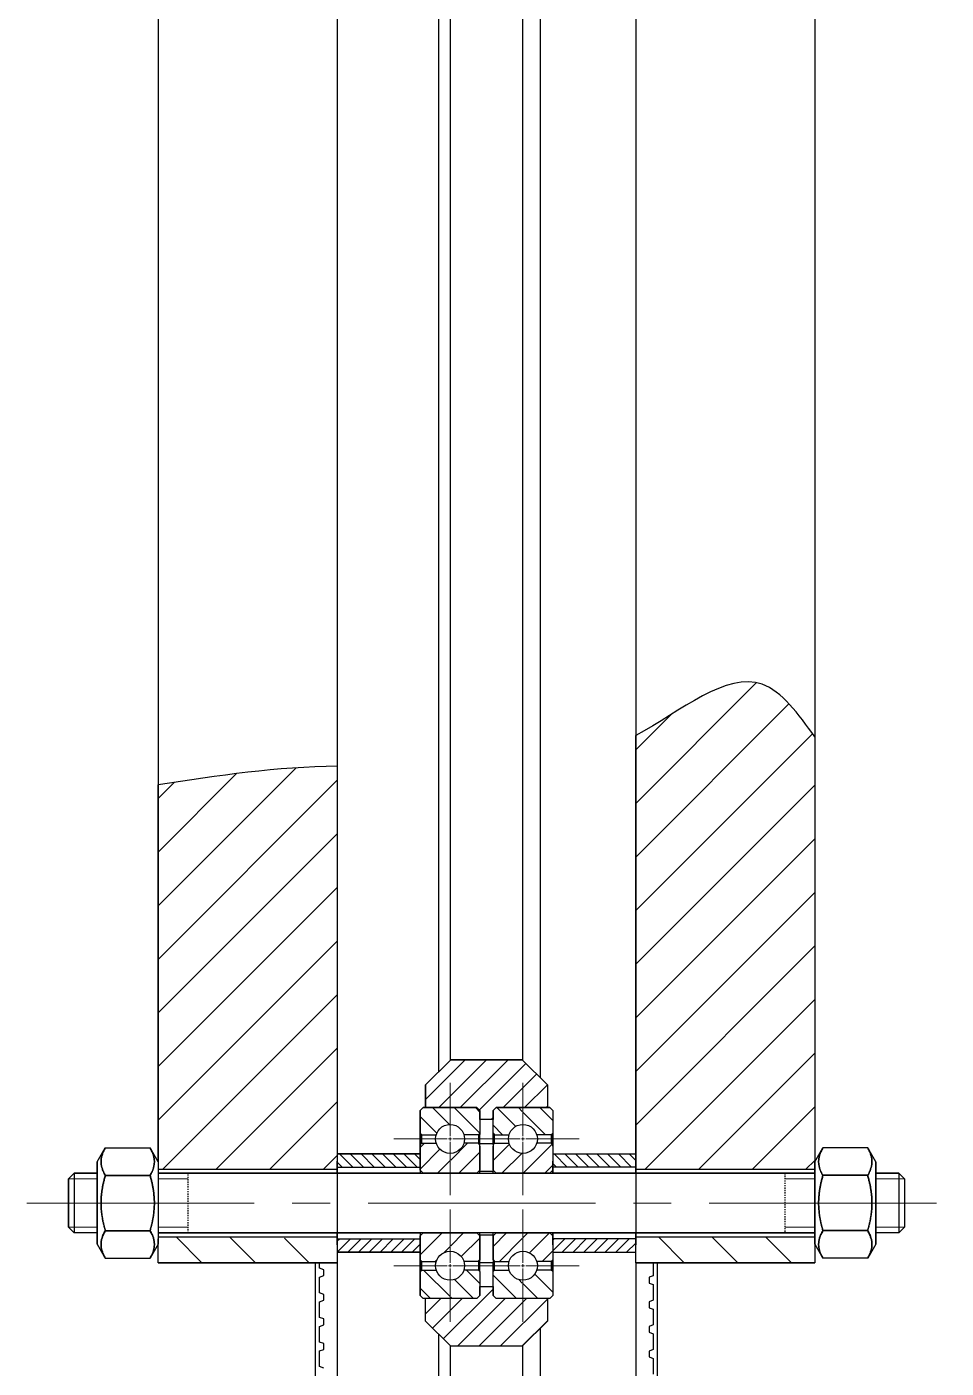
# Model space of a CAD drawing. Header units: millimetres. Extents: x 587 to 10361, y -8386 to 1488.
# Drawn here: x 8773.6 to 8850.6, y -5052.3 to -4940 of the extents above; entities that cross this region are included whole.
import ezdxf

# ---------------------------------------------------------------- set-up
doc = ezdxf.new("R2010")
doc.units = ezdxf.units.MM
for name, pattern in [('ACAD_ISO10W100', [18, 12, -3, 0, -3]), ('CENTER2', [28.575, 19.05, -3.175, 3.175, -3.175]), ('DASHED', [0.2068, 0.1655, -0.0413])]:
    doc.linetypes.add(name, pattern=pattern)
for name, color, linetype, lineweight in [('Cienka', 30, 'Continuous', 0), ('Gruba', 7, 'Continuous', 30), ('Kreskowanie', 10, 'Continuous', 0), ('Symetria', 210, 'ACAD_ISO10W100', 0), ('Ukryte (ISO)', 7, 'DASHED', 30), ('Widoczne (ISO)', 7, 'Continuous', 30)]:
    doc.layers.add(name, color=color, linetype=linetype, lineweight=lineweight)

# ---------------------------------------------------------------- blocks, each defined once
blk = doc.blocks.new('*U224')
at = {"layer": 'Symetria', "color": 0, "linetype": 'CENTER2', "transparency": 16777216}
blk.add_line((-38.5, 0), (38.5, 0), dxfattribs=at)
blk = doc.blocks.new('*U225')
at = {"layer": 'Symetria', "color": 0, "linetype": 'CENTER2', "transparency": 16777216}
for p, q in [((0, 0.24), (0, 4.71)), ((-4.71, 0), (-0.24, 0)), ((0.24, 0), (4.71, 0)), ((0, -4.71), (0, -0.24))]:
    blk.add_line(p, q, dxfattribs=at)
at = {"layer": 'Symetria', "color": 0, "linetype": 'Continuous', "transparency": 16777216}
for p, q in [((-0.12, 0), (0.12, 0)), ((0, -0.12), (0, 0.12))]:
    blk.add_line(p, q, dxfattribs=at)
blk = doc.blocks.new('*U226')
at = {"layer": 'Symetria', "color": 0, "linetype": 'CENTER2', "transparency": 16777216}
for p, q in [((0, 0.24), (0, 4.71)), ((-4.71, 0), (-0.24, 0)), ((0.24, 0), (4.71, 0)), ((0, -4.71), (0, -0.24))]:
    blk.add_line(p, q, dxfattribs=at)
at = {"layer": 'Symetria', "color": 0, "linetype": 'Continuous', "transparency": 16777216}
for p, q in [((-0.12, 0), (0.12, 0)), ((0, -0.12), (0, 0.12))]:
    blk.add_line(p, q, dxfattribs=at)
blk = doc.blocks.new('*U227')
at = {"layer": 'Symetria', "color": 0, "linetype": 'CENTER2', "transparency": 16777216}
for p, q in [((0, 0.24), (0, 4.71)), ((-4.71, 0), (-0.24, 0)), ((0.24, 0), (4.71, 0)), ((0, -4.71), (0, -0.24))]:
    blk.add_line(p, q, dxfattribs=at)
at = {"layer": 'Symetria', "color": 0, "linetype": 'Continuous', "transparency": 16777216}
for p, q in [((-0.12, 0), (0.12, 0)), ((0, -0.12), (0, 0.12))]:
    blk.add_line(p, q, dxfattribs=at)
blk = doc.blocks.new('*U228')
at = {"layer": 'Symetria', "color": 0, "linetype": 'CENTER2', "transparency": 16777216}
for p, q in [((0, 0.24), (0, 4.71)), ((-4.71, 0), (-0.24, 0)), ((0.24, 0), (4.71, 0)), ((0, -4.71), (0, -0.24))]:
    blk.add_line(p, q, dxfattribs=at)
at = {"layer": 'Symetria', "color": 0, "linetype": 'Continuous', "transparency": 16777216}
for p, q in [((-0.12, 0), (0.12, 0)), ((0, -0.12), (0, 0.12))]:
    blk.add_line(p, q, dxfattribs=at)

msp = doc.modelspace()

# ---------------------------------------------------------------- hatches: boundary and pattern name
at = {"layer": 'Kreskowanie'}
h = msp.add_hatch(dxfattribs=at)
h.set_pattern_fill('ANSI31', color=256)
edge = h.paths.add_edge_path()
edge.add_spline(control_points=[(8799.589, -5001.897), (8794.591, -5001.931), (8789.59, -5002.687), (8784.589, -5003.442)], knot_values=[0, 0, 0, 0, 15.0793762, 15.0793762, 15.0793762, 15.0793762], degree=3, periodic=0)
edge.add_line((8784.589, -5003.442), (8784.589, -5035.024))
edge.add_line((8784.589, -5035.024), (8784.589, -5035.648))
edge.add_line((8784.589, -5035.648), (8799.589, -5035.648))
edge.add_line((8799.589, -5035.648), (8799.589, -5034.974))
edge.add_line((8799.589, -5034.974), (8799.589, -5001.897))
edge = h.paths.add_edge_path()
edge.add_spline(control_points=[(8839.589, -4999.428), (8838.2, -4997.518), (8834.264, -4992.108), (8828.386, -4997.292), (8824.589, -4999.321)], knot_values=[0, 0, 0, 0, 6.2349477, 17.6667632, 17.6667632, 17.6667632, 17.6667632], degree=3, periodic=0)
edge.add_line((8824.589, -4999.321), (8824.589, -5035.648))
edge.add_line((8824.589, -5035.648), (8839.589, -5035.648))
edge.add_line((8839.589, -5035.648), (8839.589, -5035.024))
edge.add_line((8839.589, -5035.024), (8839.589, -4999.428))
h = msp.add_hatch(dxfattribs=at)
h.set_pattern_fill('ANSI31', color=256, scale=0.4)
h.paths.add_polyline_path([(8815.089, -5046.474), (8812.889, -5046.474), (8812.639, -5046.224), (8812.639, -5045.474), (8811.539, -5045.474), (8811.539, -5046.224), (8811.289, -5046.474), (8809.089, -5046.474), (8809.089, -5050.474), (8815.089, -5050.474)])
h.paths.add_polyline_path([(8806.989, -5046.474), (8806.989, -5048.374), (8809.089, -5050.474), (8809.089, -5046.474)])
h.paths.add_polyline_path([(8817.189, -5046.474), (8815.089, -5046.474), (8815.089, -5050.474), (8817.189, -5048.374)])
h.paths.add_polyline_path([(8809.089, -5026.474), (8806.989, -5028.574), (8806.989, -5030.474), (8809.089, -5030.474)])
h.paths.add_polyline_path([(8812.889, -5030.474), (8815.089, -5030.474), (8815.089, -5026.474), (8809.089, -5026.474), (8809.089, -5030.474), (8811.289, -5030.474), (8811.539, -5030.724), (8811.539, -5031.474), (8812.639, -5031.474), (8812.639, -5030.724)])
h.paths.add_polyline_path([(8817.189, -5028.574), (8815.089, -5026.474), (8815.089, -5030.474), (8817.189, -5030.474)])
h = msp.add_hatch(dxfattribs=at)
h.set_pattern_fill('ANSI31', color=256, scale=0.4, angle=90)
h.paths.add_polyline_path([(8809.039, -5030.474), (8806.989, -5030.474), (8806.789, -5030.474), (8806.539, -5030.724), (8806.539, -5032.624), (8806.664, -5032.749), (8807.881, -5032.749, -0.3287378), (8809.039, -5031.896)])
h.paths.add_polyline_path([(8811.539, -5030.724), (8811.289, -5030.474), (8809.089, -5030.474), (8809.089, -5031.897, -0.3173424), (8810.196, -5032.749), (8811.414, -5032.749), (8811.539, -5032.624)])
h.paths.add_polyline_path([(8815.089, -5030.474), (8812.889, -5030.474), (8812.639, -5030.724), (8812.639, -5031.474), (8812.639, -5032.624), (8812.764, -5032.749), (8813.981, -5032.749, -0.3173424), (8815.089, -5031.897)])
h.paths.add_polyline_path([(8817.639, -5030.724), (8817.389, -5030.474), (8815.139, -5030.474), (8815.139, -5031.896, -0.3287378), (8816.296, -5032.749), (8817.514, -5032.749), (8817.639, -5032.624)])
h = msp.add_hatch(dxfattribs=at)
h.set_pattern_fill('ANSI31', color=256, scale=0.4)
h.paths.add_polyline_path([(8809.039, -5034.319, -0.3287378), (8807.881, -5033.466), (8806.664, -5033.466), (8806.539, -5033.591), (8806.539, -5033.708), (8806.539, -5035.724), (8806.789, -5035.974), (8809.039, -5035.974)])
h.paths.add_polyline_path([(8811.539, -5033.591), (8811.414, -5033.466), (8810.196, -5033.466, -0.3173424), (8809.089, -5034.318), (8809.089, -5035.974), (8811.289, -5035.974), (8811.539, -5035.724)])
h.paths.add_polyline_path([(8815.089, -5034.318, -0.3173424), (8813.981, -5033.466), (8812.764, -5033.466), (8812.639, -5033.591), (8812.639, -5035.724), (8812.889, -5035.974), (8815.089, -5035.974)])
h.paths.add_polyline_path([(8817.639, -5034.974), (8817.639, -5033.708), (8817.639, -5033.591), (8817.514, -5033.466), (8816.296, -5033.466, -0.3287378), (8815.139, -5034.319), (8815.139, -5035.974), (8817.389, -5035.974), (8817.639, -5035.724)])
h = msp.add_hatch(dxfattribs=at)
h.set_pattern_fill('ANSI31', color=256, scale=0.2, angle=90)
h.paths.add_polyline_path([(8806.539, -5034.361), (8799.589, -5034.361), (8799.589, -5035.474), (8806.539, -5035.474), (8806.539, -5034.974)])
h.paths.add_polyline_path([(8824.589, -5034.974), (8824.589, -5034.361), (8817.639, -5034.361), (8817.639, -5035.474), (8824.589, -5035.474)])
h = msp.add_hatch(dxfattribs=at)
h.set_pattern_fill('ANSI31', color=256, angle=90)
h.paths.add_polyline_path([(8799.589, -5041.474), (8784.589, -5041.3), (8784.589, -5041.924), (8784.589, -5043.474), (8799.589, -5043.474)])
h.paths.add_polyline_path([(8839.589, -5041.924), (8839.589, -5041.3), (8824.589, -5041.3), (8824.589, -5041.974), (8824.589, -5043.474), (8839.589, -5043.474)])
h = msp.add_hatch(dxfattribs=at)
h.set_pattern_fill('ANSI31', color=256, scale=0.2)
h.paths.add_polyline_path([(8806.539, -5041.474), (8799.589, -5041.474), (8799.589, -5041.974), (8799.589, -5042.588), (8806.539, -5042.588)])
h.paths.add_polyline_path([(8824.589, -5041.474), (8817.639, -5041.474), (8817.639, -5041.974), (8817.639, -5042.588), (8824.589, -5042.588)])
h = msp.add_hatch(dxfattribs=at)
h.set_pattern_fill('ANSI31', color=256, scale=0.4)
h.paths.add_polyline_path([(8809.039, -5040.974), (8806.789, -5040.974), (8806.539, -5041.224), (8806.539, -5041.974), (8806.539, -5043.241), (8806.664, -5043.366), (8807.881, -5043.366, -0.3287378), (8809.039, -5042.513)])
h.paths.add_polyline_path([(8811.539, -5041.224), (8811.289, -5040.974), (8809.089, -5040.974), (8809.089, -5042.514, -0.3173424), (8810.196, -5043.366), (8811.414, -5043.366), (8811.539, -5043.241)])
h.paths.add_polyline_path([(8815.089, -5040.974), (8812.889, -5040.974), (8812.639, -5041.224), (8812.639, -5043.241), (8812.764, -5043.366), (8813.981, -5043.366, -0.3173424), (8815.089, -5042.514)])
h.paths.add_polyline_path([(8817.639, -5041.224), (8817.389, -5040.974), (8815.139, -5040.974), (8815.139, -5042.513, -0.3287378), (8816.296, -5043.366), (8817.514, -5043.366), (8817.639, -5043.241)])
h = msp.add_hatch(dxfattribs=at)
h.set_pattern_fill('ANSI31', color=256, scale=0.4, angle=90)
h.paths.add_polyline_path([(8809.039, -5044.936, -0.3287378), (8807.881, -5044.083), (8806.664, -5044.083), (8806.539, -5044.208), (8806.539, -5046.224), (8806.789, -5046.474), (8809.039, -5046.474)])
h.paths.add_polyline_path([(8811.539, -5045.474), (8811.539, -5044.208), (8811.414, -5044.083), (8810.196, -5044.083, -0.3173424), (8809.089, -5044.935), (8809.089, -5046.474), (8811.289, -5046.474), (8811.539, -5046.224)])
h.paths.add_polyline_path([(8815.089, -5044.935, -0.3173424), (8813.981, -5044.083), (8812.764, -5044.083), (8812.639, -5044.208), (8812.639, -5046.224), (8812.889, -5046.474), (8815.089, -5046.474)])
h.paths.add_polyline_path([(8817.639, -5044.208), (8817.514, -5044.083), (8816.296, -5044.083, -0.3287378), (8815.139, -5044.936), (8815.139, -5046.474), (8817.189, -5046.474), (8817.389, -5046.474), (8817.639, -5046.224)])

# ---------------------------------------------------------------- linework, layer by layer
at = {"layer": 'Cienka'}
for p, q in [((8779.489, -5036.453), (8777.089, -5036.453)), ((8777.089, -5036.453), (8779.489, -5036.453)), ((8784.589, -5036.453), (8787.089, -5036.453)), ((8837.089, -5036.453), (8839.589, -5036.453)), ((8847.089, -5036.453), (8844.689, -5036.453)), ((8844.689, -5036.453), (8847.089, -5036.453)), ((8777.089, -5040.496), (8779.489, -5040.496)), ((8779.489, -5040.496), (8777.089, -5040.496)), ((8787.089, -5040.496), (8784.589, -5040.496)), ((8839.589, -5040.496), (8837.089, -5040.496)), ((8844.689, -5040.496), (8847.089, -5040.496)), ((8847.089, -5040.496), (8844.689, -5040.496))]:
    msp.add_line(p, q, dxfattribs=at)
at = {"layer": 'Gruba'}
for p, q in [((8784.589, -4743.474), (8784.589, -5041.474)), ((8799.589, -4914.624), (8799.589, -5041.474)), ((8808.064, -4914.474), (8808.064, -5027.499)), ((8809.064, -5026.499), (8809.064, -4914.474)), ((8815.114, -4914.474), (8815.114, -5026.499)), ((8816.614, -5027.999), (8816.614, -4914.474)), ((8824.589, -4914.474), (8824.589, -5041.474)), ((8839.589, -4923.474), (8839.589, -5041.474)), ((8806.989, -5028.574), (8809.089, -5026.474)), ((8815.089, -5026.474), (8809.089, -5026.474)), ((8817.189, -5028.574), (8815.089, -5026.474)), ((8806.989, -5028.574), (8806.989, -5030.474)), ((8806.539, -5030.724), (8806.789, -5030.474)), ((8806.989, -5030.474), (8806.789, -5030.474)), ((8811.289, -5030.474), (8806.989, -5030.474)), ((8817.189, -5030.474), (8812.889, -5030.474)), ((8817.389, -5030.474), (8817.189, -5030.474)), ((8817.639, -5030.724), (8817.389, -5030.474)), ((8806.539, -5030.724), (8806.539, -5035.974)), ((8817.639, -5030.724), (8817.639, -5035.974)), ((8806.539, -5032.624), (8806.664, -5032.749)), ((8811.539, -5032.624), (8811.414, -5032.749)), ((8812.639, -5032.624), (8812.764, -5032.749)), ((8817.639, -5032.624), (8817.514, -5032.749)), ((8779.489, -5035.024), (8780.159, -5033.864)), ((8780.163, -5033.856), (8783.914, -5033.856)), ((8784.589, -5035.024), (8783.918, -5033.864)), ((8806.539, -5033.591), (8806.664, -5033.466)), ((8806.664, -5032.749), (8807.881, -5032.749)), ((8806.664, -5033.466), (8807.881, -5033.466)), ((8811.414, -5032.749), (8810.196, -5032.749)), ((8811.414, -5033.466), (8810.196, -5033.466)), ((8811.539, -5033.591), (8811.414, -5033.466)), ((8812.639, -5033.591), (8812.764, -5033.466)), ((8812.764, -5032.749), (8813.981, -5032.749)), ((8812.764, -5033.466), (8813.981, -5033.466)), ((8817.514, -5032.749), (8816.296, -5032.749)), ((8817.514, -5033.466), (8816.296, -5033.466)), ((8817.639, -5033.591), (8817.514, -5033.466)), ((8839.589, -5035.024), (8840.258, -5033.864)), ((8844.014, -5033.856), (8840.263, -5033.856)), ((8844.689, -5035.024), (8844.019, -5033.864)), ((8806.539, -5034.361), (8799.589, -5034.361)), ((8777.089, -5036.453), (8777.567, -5035.974)), ((8777.089, -5036.453), (8777.567, -5035.974)), ((8779.489, -5035.974), (8777.567, -5035.974)), ((8777.567, -5035.974), (8777.567, -5040.974)), ((8779.489, -5035.024), (8779.489, -5041.924)), ((8784.589, -5035.648), (8799.589, -5035.648)), ((8799.589, -5035.474), (8806.539, -5035.474)), ((8824.589, -5035.474), (8817.639, -5035.474)), ((8824.589, -5035.648), (8839.589, -5035.648)), ((8844.689, -5041.924), (8844.689, -5035.024)), ((8846.61, -5035.974), (8844.689, -5035.974)), ((8847.089, -5036.453), (8846.61, -5035.974)), ((8847.089, -5036.453), (8846.61, -5035.974)), ((8846.61, -5035.974), (8846.61, -5040.974)), ((8777.089, -5036.453), (8777.089, -5040.496)), ((8780.163, -5036.177), (8783.914, -5036.177)), ((8844.014, -5036.178), (8840.263, -5036.178)), ((8847.089, -5036.453), (8847.089, -5040.496)), ((8777.089, -5040.496), (8777.567, -5040.974)), ((8777.089, -5040.496), (8777.567, -5040.974)), ((8847.089, -5040.496), (8846.61, -5040.974)), ((8847.089, -5040.496), (8846.61, -5040.974)), ((8779.489, -5040.974), (8777.567, -5040.974)), ((8780.163, -5040.796), (8783.914, -5040.796)), ((8784.589, -5041.3), (8799.589, -5041.3)), ((8784.589, -5043.474), (8784.589, -5041.474)), ((8799.589, -5041.474), (8799.589, -5043.474)), ((8799.589, -5041.474), (8806.539, -5041.474)), ((8806.539, -5040.974), (8806.539, -5046.224)), ((8817.639, -5040.974), (8817.639, -5046.224)), ((8824.589, -5041.474), (8817.639, -5041.474)), ((8824.589, -5041.3), (8839.589, -5041.3)), ((8824.589, -5043.474), (8824.589, -5041.474)), ((8839.589, -5041.474), (8839.589, -5043.474)), ((8844.014, -5040.797), (8840.263, -5040.797)), ((8846.61, -5040.974), (8844.689, -5040.974)), ((8779.489, -5041.924), (8780.159, -5043.085)), ((8784.589, -5041.924), (8783.918, -5043.085)), ((8806.539, -5042.588), (8799.589, -5042.588)), ((8839.589, -5041.924), (8840.258, -5043.084)), ((8844.689, -5041.924), (8844.019, -5043.084)), ((8780.163, -5043.093), (8783.914, -5043.093)), ((8784.589, -5043.474), (8799.589, -5043.474)), ((8797.752, -5043.474), (8797.754, -5096.163)), ((8798.111, -5043.933), (8798.111, -5043.474)), ((8798.461, -5044.061), (8798.111, -5043.933)), ((8799.589, -5043.474), (8799.589, -5096.163)), ((8806.539, -5043.241), (8806.664, -5043.366)), ((8806.664, -5043.366), (8807.881, -5043.366)), ((8811.414, -5043.366), (8810.196, -5043.366)), ((8811.539, -5043.241), (8811.414, -5043.366)), ((8812.639, -5043.241), (8812.764, -5043.366)), ((8812.764, -5043.366), (8813.981, -5043.366)), ((8817.514, -5043.366), (8816.296, -5043.366)), ((8817.639, -5043.241), (8817.514, -5043.366)), ((8824.589, -5043.474), (8824.589, -5096.163)), ((8824.589, -5043.474), (8839.589, -5043.474)), ((8826.061, -5043.474), (8826.061, -5044.56)), ((8826.421, -5096.163), (8826.419, -5043.474)), ((8844.014, -5043.093), (8840.263, -5043.093)), ((8798.111, -5044.679), (8798.461, -5044.551)), ((8798.111, -5045.994), (8798.111, -5044.679)), ((8798.461, -5044.551), (8798.461, -5044.061)), ((8806.539, -5044.208), (8806.664, -5044.083)), ((8806.664, -5044.083), (8807.881, -5044.083)), ((8811.414, -5044.083), (8810.196, -5044.083)), ((8811.539, -5044.208), (8811.414, -5044.083)), ((8812.639, -5044.208), (8812.764, -5044.083)), ((8812.764, -5044.083), (8813.981, -5044.083)), ((8817.514, -5044.083), (8816.296, -5044.083)), ((8817.639, -5044.208), (8817.514, -5044.083)), ((8826.061, -5044.56), (8825.711, -5044.687)), ((8825.711, -5044.687), (8825.711, -5045.177)), ((8798.461, -5046.122), (8798.111, -5045.994)), ((8798.461, -5046.612), (8798.461, -5046.122)), ((8825.711, -5045.177), (8826.061, -5045.305)), ((8826.061, -5045.305), (8826.061, -5046.62)), ((8798.111, -5046.739), (8798.461, -5046.612)), ((8798.111, -5048.055), (8798.111, -5046.739)), ((8806.539, -5046.224), (8806.789, -5046.474)), ((8806.989, -5046.474), (8806.789, -5046.474)), ((8811.289, -5046.474), (8806.989, -5046.474)), ((8817.189, -5046.474), (8812.889, -5046.474)), ((8817.389, -5046.474), (8817.189, -5046.474)), ((8817.639, -5046.224), (8817.389, -5046.474)), ((8826.061, -5046.62), (8825.711, -5046.748)), ((8825.711, -5046.748), (8825.711, -5047.238)), ((8825.711, -5047.238), (8826.061, -5047.366)), ((8798.461, -5048.182), (8798.111, -5048.055)), ((8798.461, -5048.673), (8798.461, -5048.182)), ((8806.989, -5048.374), (8809.089, -5050.474)), ((8817.189, -5048.374), (8815.089, -5050.474)), ((8826.061, -5047.366), (8826.061, -5048.681)), ((8798.111, -5048.8), (8798.461, -5048.673)), ((8798.111, -5050.116), (8798.111, -5048.8)), ((8808.064, -5049.449), (8808.064, -5096.163)), ((8816.614, -5096.163), (8816.614, -5048.949)), ((8826.061, -5048.681), (8825.711, -5048.809)), ((8825.711, -5048.809), (8825.711, -5049.299)), ((8825.711, -5049.299), (8826.061, -5049.426)), ((8826.061, -5049.426), (8826.061, -5050.742)), ((8798.461, -5050.243), (8798.111, -5050.116)), ((8798.461, -5050.734), (8798.461, -5050.243)), ((8809.064, -5096.163), (8809.064, -5050.449)), ((8815.089, -5050.474), (8809.089, -5050.474)), ((8815.114, -5050.449), (8815.114, -5096.163)), ((8798.111, -5050.861), (8798.461, -5050.734)), ((8798.111, -5052.177), (8798.111, -5050.861)), ((8826.061, -5050.742), (8825.711, -5050.869)), ((8825.711, -5050.869), (8825.711, -5051.36)), ((8825.711, -5051.36), (8826.061, -5051.487)), ((8826.061, -5051.487), (8826.061, -5052.803)), ((8798.461, -5052.304), (8798.111, -5052.177))]:
    msp.add_line(p, q, dxfattribs=at)
for centre in [(8809.039, -5033.108), (8815.139, -5033.108), (8809.039, -5043.724), (8815.139, -5043.724)]:
    msp.add_circle(centre, 1.212, dxfattribs=at)
msp.add_open_spline([(8839.589, -4999.428), (8838.2, -4997.518), (8834.264, -4992.108), (8828.386, -4997.292), (8824.589, -4999.321)], degree=3, knots=[0, 0, 0, 0, 6.2349477, 17.6667632, 17.6667632, 17.6667632, 17.6667632], dxfattribs=at)
msp.add_open_spline([(8799.589, -5001.897), (8794.591, -5001.931), (8789.59, -5002.687), (8784.589, -5003.442)], degree=3, dxfattribs=at)
for points, weights in [([(8780.163, -5033.856), (8779.497, -5035.016), (8780.163, -5036.177)], [1, 1.15470053838, 1]), ([(8780.159, -5033.864), (8780.161, -5033.86), (8780.163, -5033.856)], [1.00091427683, 1.0004584973, 1]), ([(8783.914, -5036.177), (8784.581, -5035.016), (8783.914, -5033.856)], [1, 1.15470053838, 1]), ([(8783.914, -5033.856), (8783.916, -5033.86), (8783.918, -5033.864)], [1, 1.0004584973, 1.00091427683]), ([(8840.263, -5033.856), (8839.597, -5035.017), (8840.263, -5036.178)], [1, 1.15470053838, 1]), ([(8840.258, -5033.864), (8840.261, -5033.86), (8840.263, -5033.856)], [1.00102016305, 1.00051177456, 1]), ([(8844.014, -5033.856), (8844.016, -5033.86), (8844.019, -5033.864)], [1, 1.00051177456, 1.00102016305]), ([(8844.014, -5036.178), (8844.681, -5035.017), (8844.014, -5033.856)], [1, 1.15470053838, 1]), ([(8780.163, -5036.177), (8779.497, -5038.486), (8780.163, -5040.796)], [1, 1.15470053838, 1]), ([(8783.914, -5040.796), (8784.581, -5038.486), (8783.914, -5036.177)], [1, 1.15470053838, 1]), ([(8840.263, -5036.178), (8839.597, -5038.488), (8840.263, -5040.797)], [1, 1.15470053838, 1]), ([(8844.014, -5040.797), (8844.681, -5038.488), (8844.014, -5036.178)], [1, 1.15470053838, 1]), ([(8780.163, -5040.796), (8779.497, -5041.944), (8780.163, -5043.093)], [1, 1.15470053838, 1]), ([(8783.914, -5043.093), (8784.581, -5041.944), (8783.914, -5040.796)], [1, 1.15470053838, 1]), ([(8840.263, -5040.797), (8839.597, -5041.945), (8840.263, -5043.093)], [1, 1.15470053838, 1]), ([(8844.014, -5043.093), (8844.681, -5041.945), (8844.014, -5040.797)], [1, 1.15470053838, 1])]:
    msp.add_rational_spline(points, weights, degree=2, dxfattribs=at)
at = {"layer": 'Ukryte (ISO)', "ltscale": 0.59483}
for p, q in [((8787.089, -5040.974), (8787.089, -5035.974)), ((8837.089, -5035.974), (8837.089, -5040.974))]:
    msp.add_line(p, q, dxfattribs=at)
at = {"layer": 'Widoczne (ISO)'}
for p, q in [((8824.589, -5035.974), (8824.589, -4999.321)), ((8839.589, -4999.428), (8839.589, -5035.024)), ((8799.589, -5001.897), (8799.589, -5035.974)), ((8784.589, -5035.024), (8784.589, -5003.442)), ((8806.989, -5028.574), (8809.089, -5026.474)), ((8809.089, -5026.474), (8815.089, -5026.474)), ((8815.089, -5026.474), (8817.189, -5028.574)), ((8806.989, -5030.474), (8806.989, -5028.574)), ((8817.189, -5028.574), (8817.189, -5030.474)), ((8806.539, -5030.724), (8806.789, -5030.474)), ((8806.789, -5030.474), (8811.289, -5030.474)), ((8811.289, -5030.474), (8811.539, -5030.724)), ((8812.639, -5030.724), (8812.889, -5030.474)), ((8812.889, -5030.474), (8817.389, -5030.474)), ((8817.389, -5030.474), (8817.639, -5030.724)), ((8806.539, -5032.741), (8806.539, -5030.724)), ((8811.539, -5030.724), (8811.539, -5032.741)), ((8811.539, -5031.474), (8811.539, -5030.724)), ((8812.639, -5031.474), (8811.539, -5031.474)), ((8812.639, -5032.741), (8812.639, -5030.724)), ((8812.639, -5030.724), (8812.639, -5031.474)), ((8817.639, -5030.724), (8817.639, -5032.741)), ((8806.539, -5033.708), (8806.539, -5032.741)), ((8811.539, -5033.474), (8811.539, -5032.741)), ((8812.639, -5033.474), (8812.639, -5032.741)), ((8817.639, -5033.708), (8817.639, -5032.741)), ((8779.489, -5035.024), (8780.159, -5033.864)), ((8780.163, -5033.856), (8783.914, -5033.856)), ((8784.589, -5035.024), (8783.918, -5033.864)), ((8806.539, -5035.724), (8806.539, -5033.708)), ((8806.664, -5033.466), (8806.664, -5032.749)), ((8811.414, -5032.749), (8811.414, -5033.466)), ((8811.539, -5033.474), (8812.639, -5033.474)), ((8811.539, -5035.824), (8811.539, -5033.474)), ((8811.539, -5033.708), (8811.539, -5035.724)), ((8812.639, -5033.474), (8812.639, -5035.824)), ((8812.639, -5035.724), (8812.639, -5033.708)), ((8812.764, -5033.466), (8812.764, -5032.749)), ((8817.514, -5032.749), (8817.514, -5033.466)), ((8817.639, -5033.708), (8817.639, -5035.724)), ((8839.589, -5035.024), (8840.258, -5033.864)), ((8844.014, -5033.856), (8840.263, -5033.856)), ((8844.689, -5035.024), (8844.019, -5033.864)), ((8799.589, -5034.361), (8806.539, -5034.361)), ((8799.589, -5035.974), (8799.589, -5034.974)), ((8806.539, -5034.974), (8806.539, -5035.974)), ((8817.639, -5034.361), (8824.589, -5034.361)), ((8817.639, -5035.974), (8817.639, -5034.974)), ((8824.589, -5034.974), (8824.589, -5035.974)), ((8777.567, -5035.974), (8779.489, -5035.974)), ((8779.489, -5041.924), (8779.489, -5035.024)), ((8784.589, -5035.024), (8784.589, -5041.924)), ((8799.589, -5035.974), (8784.589, -5035.974)), ((8784.589, -5035.974), (8839.589, -5035.974)), ((8806.539, -5035.974), (8799.589, -5035.974)), ((8806.789, -5035.974), (8806.539, -5035.724)), ((8811.289, -5035.974), (8806.789, -5035.974)), ((8811.539, -5035.724), (8811.289, -5035.974)), ((8812.639, -5035.824), (8811.539, -5035.824)), ((8811.539, -5035.974), (8811.539, -5035.824)), ((8812.889, -5035.974), (8812.639, -5035.724)), ((8812.639, -5035.974), (8812.639, -5035.824)), ((8817.389, -5035.974), (8812.889, -5035.974)), ((8817.639, -5035.724), (8817.389, -5035.974)), ((8824.589, -5035.974), (8817.639, -5035.974)), ((8839.589, -5035.974), (8824.589, -5035.974)), ((8839.589, -5041.924), (8839.589, -5035.024)), ((8844.689, -5035.024), (8844.689, -5040.974)), ((8844.689, -5035.974), (8846.61, -5035.974)), ((8777.089, -5040.496), (8777.089, -5036.453)), ((8780.163, -5036.153), (8783.914, -5036.153)), ((8844.014, -5036.152), (8840.263, -5036.152)), ((8847.089, -5036.453), (8847.089, -5040.496)), ((8779.489, -5040.974), (8777.567, -5040.974)), ((8780.163, -5040.772), (8783.914, -5040.772)), ((8784.589, -5040.974), (8799.589, -5040.974)), ((8839.589, -5040.974), (8784.589, -5040.974)), ((8799.589, -5040.974), (8799.589, -5043.474)), ((8799.589, -5041.974), (8799.589, -5040.974)), ((8799.589, -5040.974), (8806.539, -5040.974)), ((8806.539, -5041.224), (8806.789, -5040.974)), ((8806.539, -5040.974), (8806.539, -5041.974)), ((8806.539, -5043.241), (8806.539, -5041.224)), ((8806.789, -5040.974), (8811.289, -5040.974)), ((8811.289, -5040.974), (8811.539, -5041.224)), ((8811.539, -5041.124), (8811.539, -5040.974)), ((8811.539, -5043.474), (8811.539, -5041.124)), ((8811.539, -5041.124), (8812.639, -5041.124)), ((8811.539, -5041.224), (8811.539, -5043.241)), ((8812.639, -5041.224), (8812.889, -5040.974)), ((8812.639, -5041.124), (8812.639, -5040.974)), ((8812.639, -5041.124), (8812.639, -5043.474)), ((8812.639, -5043.241), (8812.639, -5041.224)), ((8812.889, -5040.974), (8817.389, -5040.974)), ((8817.389, -5040.974), (8817.639, -5041.224)), ((8817.639, -5041.974), (8817.639, -5040.974)), ((8817.639, -5040.974), (8824.589, -5040.974)), ((8817.639, -5041.224), (8817.639, -5043.241)), ((8824.589, -5043.474), (8824.589, -5040.974)), ((8824.589, -5040.974), (8839.589, -5040.974)), ((8824.589, -5040.974), (8824.589, -5041.974)), ((8844.014, -5040.771), (8840.263, -5040.771)), ((8846.61, -5040.974), (8844.689, -5040.974)), ((8844.689, -5040.974), (8844.689, -5041.924)), ((8779.489, -5041.924), (8780.159, -5043.085)), ((8784.589, -5041.924), (8783.918, -5043.085)), ((8784.589, -5043.474), (8784.589, -5041.924)), ((8799.589, -5042.588), (8806.539, -5042.588)), ((8817.639, -5042.588), (8824.589, -5042.588)), ((8839.589, -5041.924), (8839.589, -5043.474)), ((8839.589, -5041.924), (8839.589, -5041.924)), ((8839.589, -5041.924), (8840.258, -5043.084)), ((8844.689, -5041.924), (8844.019, -5043.084)), ((8780.163, -5043.093), (8783.914, -5043.093)), ((8799.589, -5043.474), (8784.589, -5043.474)), ((8806.539, -5044.208), (8806.539, -5043.241)), ((8806.664, -5044.083), (8806.664, -5043.366)), ((8811.414, -5043.366), (8811.414, -5044.083)), ((8811.539, -5044.208), (8811.539, -5043.474)), ((8812.639, -5043.474), (8811.539, -5043.474)), ((8812.639, -5044.208), (8812.639, -5043.474)), ((8812.764, -5044.083), (8812.764, -5043.366)), ((8817.514, -5043.366), (8817.514, -5044.083)), ((8817.639, -5044.208), (8817.639, -5043.241)), ((8839.589, -5043.474), (8824.589, -5043.474)), ((8844.014, -5043.093), (8840.263, -5043.093)), ((8806.539, -5046.224), (8806.539, -5044.208)), ((8811.539, -5044.208), (8811.539, -5046.224)), ((8812.639, -5046.224), (8812.639, -5044.208)), ((8817.639, -5044.208), (8817.639, -5046.224)), ((8811.539, -5046.224), (8811.539, -5045.474)), ((8811.539, -5045.474), (8812.639, -5045.474)), ((8812.639, -5045.474), (8812.639, -5046.224)), ((8806.789, -5046.474), (8806.539, -5046.224)), ((8811.289, -5046.474), (8806.789, -5046.474)), ((8806.989, -5048.374), (8806.989, -5046.474)), ((8811.539, -5046.224), (8811.289, -5046.474)), ((8812.889, -5046.474), (8812.639, -5046.224)), ((8817.389, -5046.474), (8812.889, -5046.474)), ((8817.189, -5046.474), (8817.189, -5048.374)), ((8817.639, -5046.224), (8817.389, -5046.474)), ((8809.089, -5050.474), (8806.989, -5048.374)), ((8817.189, -5048.374), (8815.089, -5050.474)), ((8815.089, -5050.474), (8809.089, -5050.474))]:
    msp.add_line(p, q, dxfattribs=at)
for points, weights in [([(8780.163, -5036.153), (8779.497, -5035.004), (8780.163, -5033.856)], [1, 1.15470053838, 1]), ([(8783.914, -5033.856), (8784.581, -5035.004), (8783.914, -5036.153)], [1, 1.15470053838, 1]), ([(8840.263, -5036.152), (8839.597, -5035.004), (8840.263, -5033.856)], [1, 1.15470053838, 1]), ([(8844.014, -5033.856), (8844.681, -5035.004), (8844.014, -5036.152)], [1, 1.15470053838, 1]), ([(8780.163, -5040.772), (8779.497, -5038.463), (8780.163, -5036.153)], [1, 1.15470053838, 1]), ([(8783.914, -5036.153), (8784.581, -5038.463), (8783.914, -5040.772)], [1, 1.15470053838, 1]), ([(8840.263, -5040.771), (8839.597, -5038.461), (8840.263, -5036.152)], [1, 1.15470053838, 1]), ([(8844.014, -5036.152), (8844.681, -5038.461), (8844.014, -5040.771)], [1, 1.15470053838, 1]), ([(8780.163, -5043.093), (8779.497, -5041.933), (8780.163, -5040.772)], [1, 1.15470053838, 1]), ([(8783.914, -5040.772), (8784.581, -5041.933), (8783.914, -5043.093)], [1, 1.15470053838, 1]), ([(8840.263, -5043.093), (8839.597, -5041.932), (8840.263, -5040.771)], [1, 1.15470053838, 1]), ([(8844.014, -5040.771), (8844.681, -5041.932), (8844.014, -5043.093)], [1, 1.15470053838, 1]), ([(8780.159, -5043.085), (8780.161, -5043.089), (8780.163, -5043.093)], [1.00091427683, 1.0004584973, 1]), ([(8783.914, -5043.093), (8783.916, -5043.089), (8783.918, -5043.085)], [1, 1.0004584973, 1.00091427683]), ([(8840.258, -5043.084), (8840.261, -5043.089), (8840.263, -5043.093)], [1.00102016305, 1.00051177456, 1]), ([(8844.014, -5043.093), (8844.016, -5043.089), (8844.019, -5043.084)], [1, 1.00051177456, 1.00102016305])]:
    msp.add_rational_spline(points, weights, degree=2, dxfattribs=at)

# ---------------------------------------------------------------- block references
at = {"layer": 'Symetria', "linetype": 'CENTER2'}
for name, p in [('*U225', (8809.039, -5033.108)), ('*U226', (8815.139, -5033.108)), ('*U224', (8812.089, -5038.474)), ('*U228', (8809.039, -5043.724)), ('*U227', (8815.139, -5043.724))]:
    msp.add_blockref(name, p, dxfattribs=at)

doc.saveas('drawing.dxf')
